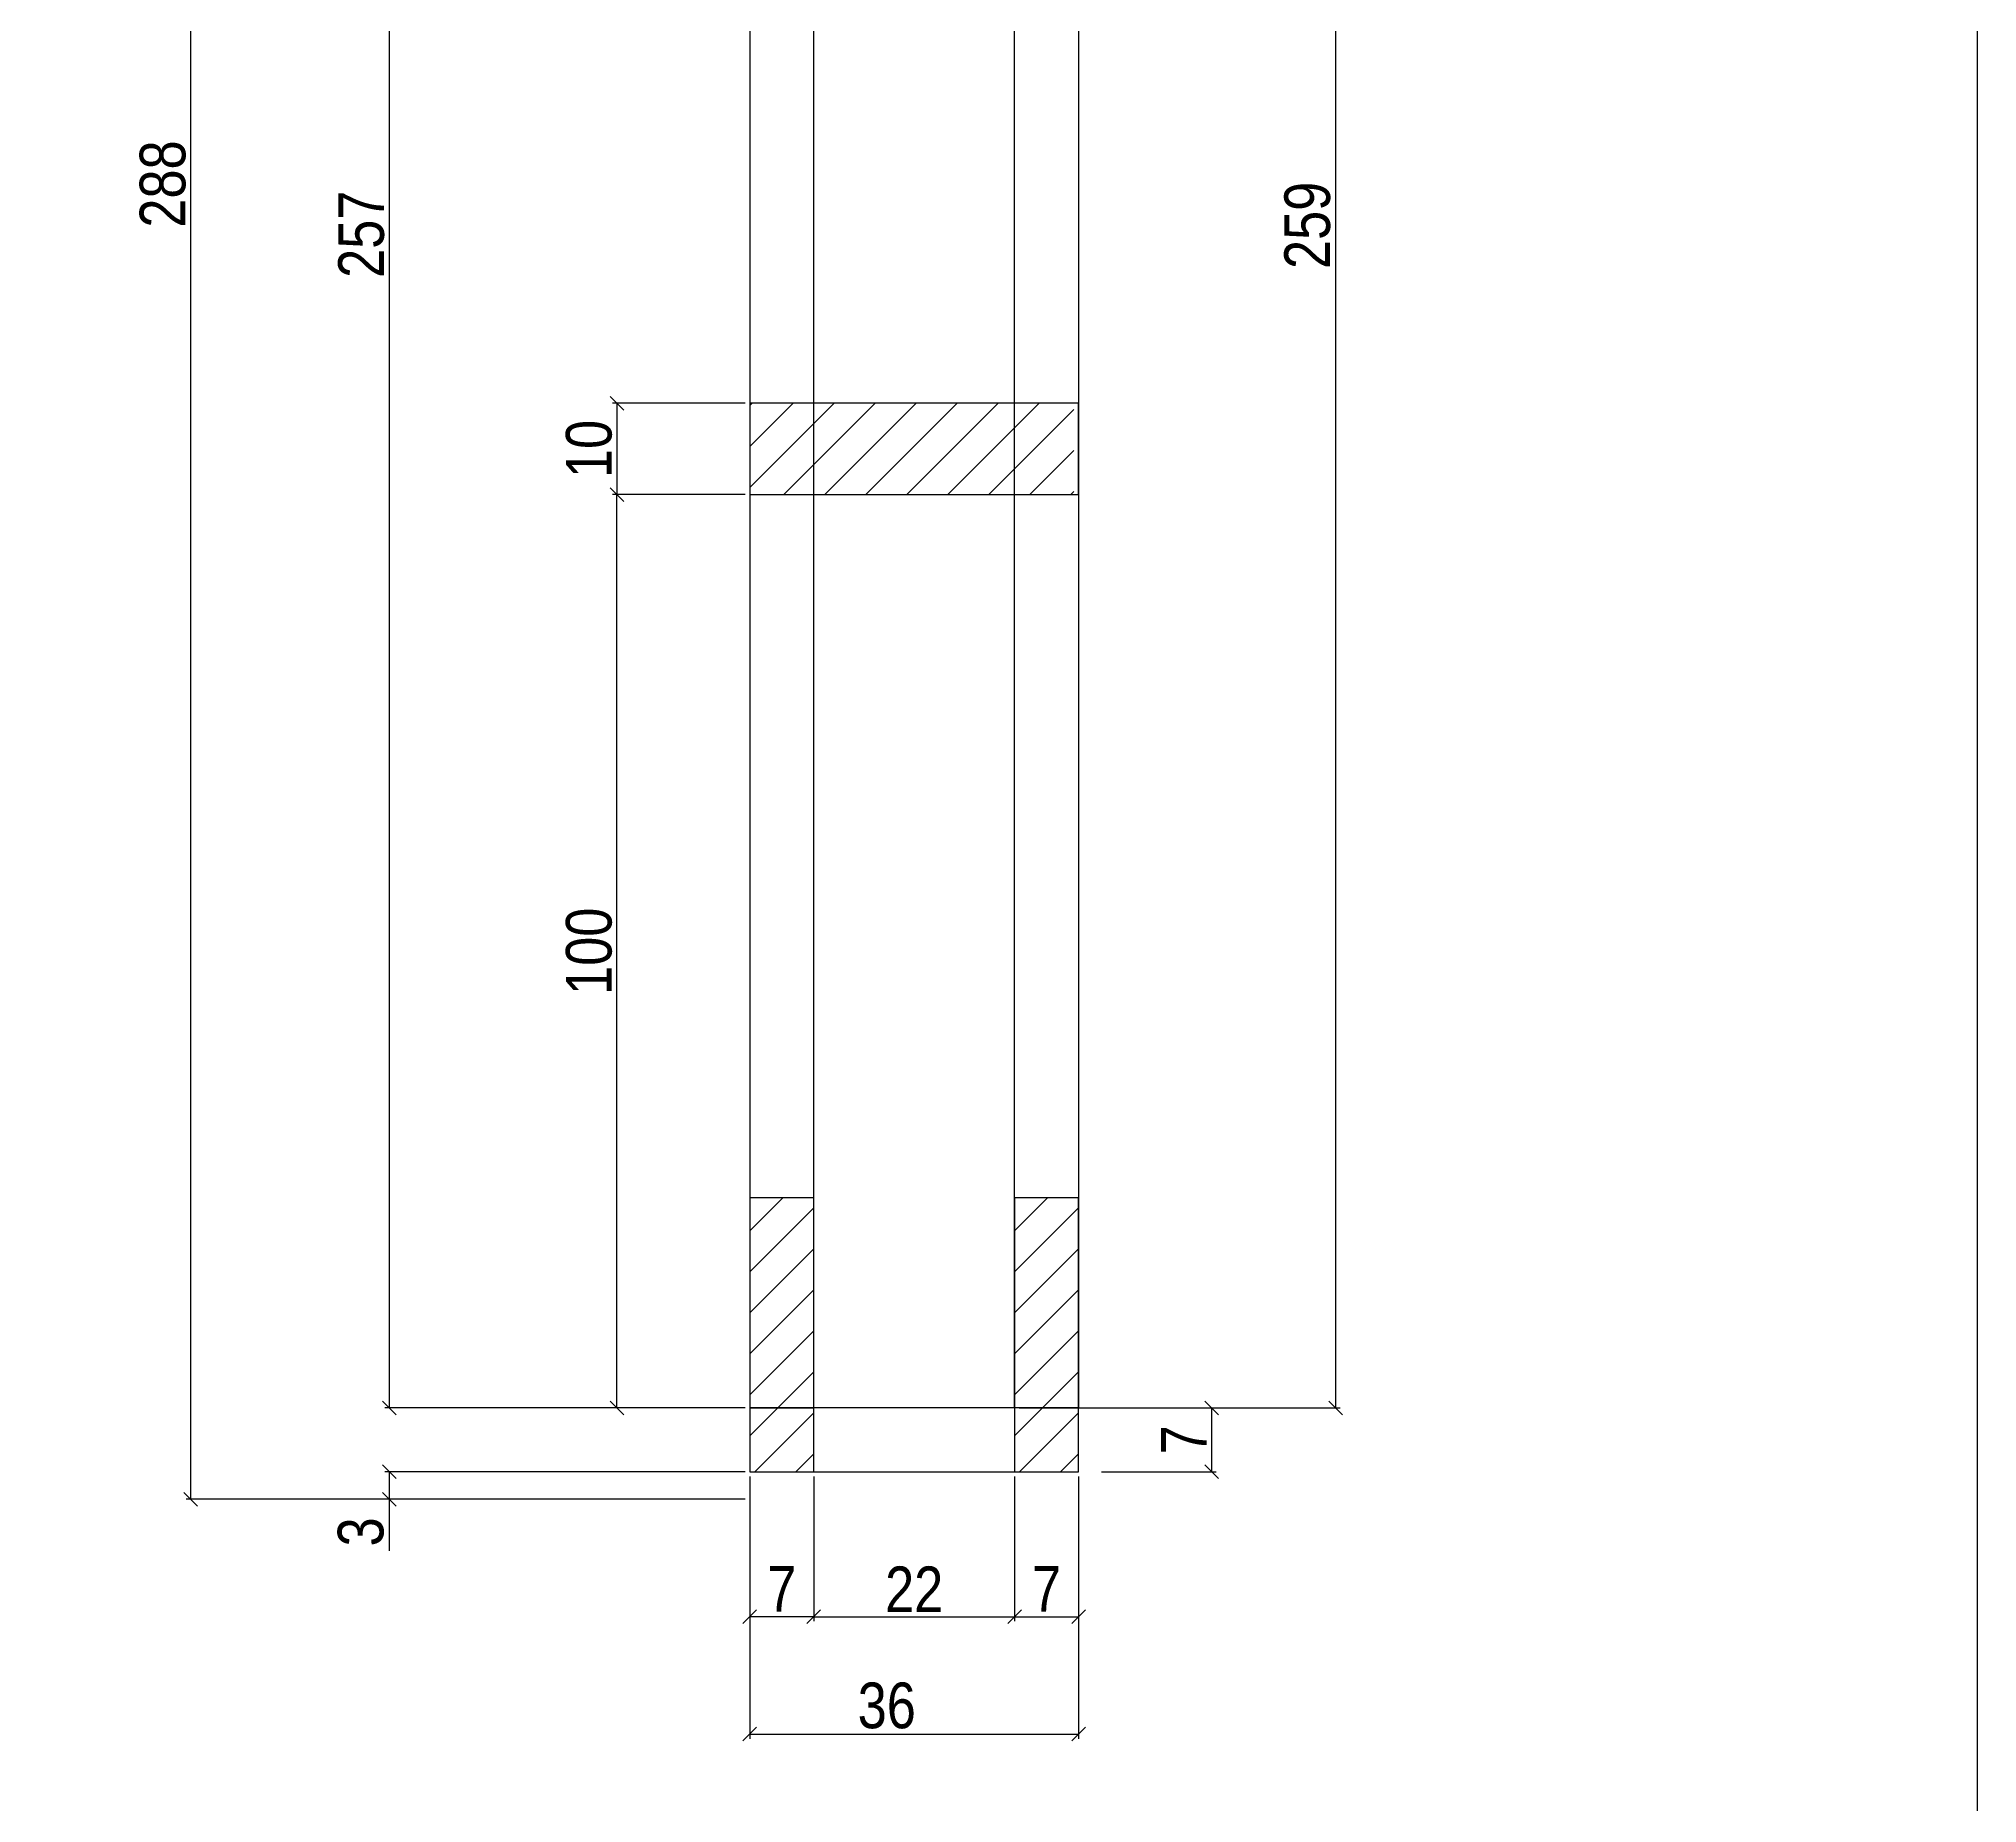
# Model space of a CAD drawing. Extents: x 18655 to 161354, y 153625 to 209880.
# Drawn here: x 21207.7 to 21632.3, y 205587.2 to 205973.6 of the extents above; entities that cross this region are included whole.
import ezdxf

# ---------------------------------------------------------------- set-up
doc = ezdxf.new("R2010")
doc.units = 0
doc.layers.get('0').update_dxf_attribs({"linetype": 'CONTINUOUS'})
doc.layers.get('DEFPOINTS').update_dxf_attribs({"linetype": 'CONTINUOUS'})
for name, color, linetype in [('8', 111, 'CONTINUOUS'), ('COTA', 241, 'CONTINUOUS'), ('detalhes', 4, 'CONTINUOUS'), ('Painéis', 200, 'CONTINUOUS'), ('SARR_7x7', 40, 'CONTINUOUS')]:
    doc.layers.add(name, color=color, linetype=linetype)
doc.styles.add('COTA TECNICA 2X', font='techl___.ttf', dxfattribs={"height": 10})
doc.dimstyles.new('SECAO', dxfattribs={"dimscale": 0.333333, "dimtxt": 5, "dimasz": 9, "dimexe": 3, "dimexo": 3, "dimgap": 3, "dimtad": 1, "dimdec": 1, "dimlfac": 0.5, "dimzin": 12, "dimdsep": 46, "dimtxsty": 'COTA TECNICA 2X', "dimblk1": 'OBLIQUE', "dimblk2": 'OBLIQUE', "dimsah": 1, "dimcen": 0.9, "dimclrd": 4, "dimclre": 4, "dimclrt": 240, "dimadec": 1, "dimazin": 3, "dimtfac": 1, "dimtdec": 1, "dimtmove": 0, "dimatfit": 3, "dimfxl": 1, "dimtolj": 1, "dimtzin": 12, "dimarcsym": 0})

# ---------------------------------------------------------------- blocks, each defined once
blk = doc.blocks.new('_Oblique')
at = {"color": 0, "linetype": 'ByBlock', "lineweight": -2}
blk.add_line((-0.5, -0.5), (0.5, 0.5), dxfattribs=at)
blk = doc.blocks.new('*D4636')
at = {"layer": 'DEFPOINTS', "color": 0, "transparency": 16777216}
for p in [(21363.41, 206187.88), (21284.45, 205673.79), (21363.41, 205673.79)]:
    blk.add_point(p, dxfattribs=at)
at = {"layer": 'detalhes', "color": 4, "lineweight": -2, "transparency": 16777216}
for p, q in [((21362.41, 206187.88), (21283.45, 206187.88)), ((21284.45, 206187.88), (21284.45, 205673.79)), ((21362.41, 205673.79), (21283.45, 205673.79))]:
    blk.add_line(p, q, dxfattribs=at)
at = {"layer": 'detalhes', "color": 4, "lineweight": -2, "transparency": 16777216, "xscale": 3, "yscale": 3, "zscale": 3}
for p, rotation in [((21284.45, 206187.88), 90), ((21284.45, 205673.79), 270)]:
    blk.add_blockref('_Oblique', p, dxfattribs=dict(at, rotation=rotation))
at = {"layer": 'detalhes', "color": 240, "transparency": 16777216, "insert": (21278.34, 205930.84), "char_height": 10, "attachment_point": 5, "rotation": 90, "style": 'COTA TECNICA 2X'}
blk.add_mtext('\\A1;257', dxfattribs=at)
blk = doc.blocks.new('*D4637')
at = {"layer": 'DEFPOINTS', "color": 0, "transparency": 16777216}
for p in [(21363.41, 205659.79), (21435.41, 205659.79), (21435.41, 205602.34)]:
    blk.add_point(p, dxfattribs=at)
at = {"layer": 'detalhes', "color": 4, "lineweight": -2, "transparency": 16777216}
for p, q in [((21363.41, 205658.79), (21363.41, 205601.34)), ((21435.41, 205658.79), (21435.41, 205601.34)), ((21363.41, 205602.34), (21435.41, 205602.34))]:
    blk.add_line(p, q, dxfattribs=at)
at = {"layer": 'detalhes', "color": 4, "lineweight": -2, "transparency": 16777216, "xscale": 3, "yscale": 3, "zscale": 3, "rotation": 180}
blk.add_blockref('_Oblique', (21363.41, 205602.34), dxfattribs=at)
at = {"layer": 'detalhes', "color": 4, "lineweight": -2, "transparency": 16777216, "xscale": 3, "yscale": 3, "zscale": 3}
blk.add_blockref('_Oblique', (21435.41, 205602.34), dxfattribs=at)
at = {"layer": 'detalhes', "color": 240, "transparency": 16777216, "insert": (21393.41, 205608.56), "char_height": 10, "attachment_point": 5, "style": 'COTA TECNICA 2X'}
blk.add_mtext('\\A1;36', dxfattribs=at)
blk = doc.blocks.new('*D4638')
at = {"layer": 'DEFPOINTS', "color": 0, "transparency": 16777216}
for p in [(21377.41, 205659.79), (21421.41, 205659.79), (21421.41, 205628.05)]:
    blk.add_point(p, dxfattribs=at)
at = {"layer": 'detalhes', "color": 4, "lineweight": -2, "transparency": 16777216}
for p, q in [((21377.41, 205658.79), (21377.41, 205627.05)), ((21421.41, 205658.79), (21421.41, 205627.05)), ((21377.41, 205628.05), (21421.41, 205628.05))]:
    blk.add_line(p, q, dxfattribs=at)
at = {"layer": 'detalhes', "color": 4, "lineweight": -2, "transparency": 16777216, "xscale": 3, "yscale": 3, "zscale": 3, "rotation": 180}
blk.add_blockref('_Oblique', (21377.41, 205628.05), dxfattribs=at)
at = {"layer": 'detalhes', "color": 4, "lineweight": -2, "transparency": 16777216, "xscale": 3, "yscale": 3, "zscale": 3}
blk.add_blockref('_Oblique', (21421.41, 205628.05), dxfattribs=at)
at = {"layer": 'detalhes', "color": 240, "transparency": 16777216, "insert": (21399.41, 205634.05), "char_height": 10, "attachment_point": 5, "style": 'COTA TECNICA 2X'}
blk.add_mtext('\\A1;22', dxfattribs=at)
blk = doc.blocks.new('*D4639')
at = {"layer": 'DEFPOINTS', "color": 0, "transparency": 16777216}
for p in [(21421.41, 205628.05), (21435.41, 205628.05), (21435.41, 205628.05)]:
    blk.add_point(p, dxfattribs=at)
at = {"layer": 'detalhes', "color": 4, "lineweight": -2, "transparency": 16777216}
blk.add_line((21421.41, 205628.05), (21435.41, 205628.05), dxfattribs=at)
at = {"layer": 'detalhes', "color": 4, "lineweight": -2, "transparency": 16777216, "xscale": 3, "yscale": 3, "zscale": 3, "rotation": 180}
blk.add_blockref('_Oblique', (21421.41, 205628.05), dxfattribs=at)
at = {"layer": 'detalhes', "color": 4, "lineweight": -2, "transparency": 16777216, "xscale": 3, "yscale": 3, "zscale": 3}
blk.add_blockref('_Oblique', (21435.41, 205628.05), dxfattribs=at)
at = {"layer": 'detalhes', "color": 240, "transparency": 16777216, "insert": (21428.41, 205634.13), "char_height": 10, "attachment_point": 5, "style": 'COTA TECNICA 2X'}
blk.add_mtext('\\A1;7', dxfattribs=at)
blk = doc.blocks.new('*D4640')
at = {"layer": 'DEFPOINTS', "color": 0, "transparency": 16777216}
for p in [(21363.41, 205628.05), (21363.41, 205628.05), (21377.41, 205628.05)]:
    blk.add_point(p, dxfattribs=at)
at = {"layer": 'detalhes', "color": 4, "lineweight": -2, "transparency": 16777216}
blk.add_line((21377.41, 205628.05), (21363.41, 205628.05), dxfattribs=at)
at = {"layer": 'detalhes', "color": 4, "lineweight": -2, "transparency": 16777216, "xscale": 3, "yscale": 3, "zscale": 3, "rotation": 180}
blk.add_blockref('_Oblique', (21363.41, 205628.05), dxfattribs=at)
at = {"layer": 'detalhes', "color": 4, "lineweight": -2, "transparency": 16777216, "xscale": 3, "yscale": 3, "zscale": 3}
blk.add_blockref('_Oblique', (21377.41, 205628.05), dxfattribs=at)
at = {"layer": 'detalhes', "color": 240, "transparency": 16777216, "insert": (21370.41, 205634.13), "char_height": 10, "attachment_point": 5, "style": 'COTA TECNICA 2X'}
blk.add_mtext('\\A1;7', dxfattribs=at)
blk = doc.blocks.new('*D4620')
at = {"layer": 'DEFPOINTS', "color": 0, "transparency": 16777216}
for p in [(21363.41, 205893.81), (21334.31, 205873.81), (21363.41, 205873.81)]:
    blk.add_point(p, dxfattribs=at)
at = {"layer": 'detalhes', "color": 4, "lineweight": -2, "transparency": 16777216}
for p, q in [((21362.41, 205893.81), (21333.31, 205893.81)), ((21334.31, 205893.81), (21334.31, 205873.81)), ((21362.41, 205873.81), (21333.31, 205873.81))]:
    blk.add_line(p, q, dxfattribs=at)
at = {"layer": 'detalhes', "color": 4, "lineweight": -2, "transparency": 16777216, "xscale": 3, "yscale": 3, "zscale": 3}
for p, rotation in [((21334.31, 205893.81), 90), ((21334.31, 205873.81), 270)]:
    blk.add_blockref('_Oblique', p, dxfattribs=dict(at, rotation=rotation))
at = {"layer": 'detalhes', "color": 240, "transparency": 16777216, "insert": (21328.2, 205883.81), "char_height": 10, "attachment_point": 5, "rotation": 90, "style": 'COTA TECNICA 2X'}
blk.add_mtext('\\A1;10', dxfattribs=at)
blk = doc.blocks.new('*D4623')
at = {"layer": 'DEFPOINTS', "color": 0, "transparency": 16777216}
for p in [(21302.93, 206229.89), (21240.94, 205653.79), (21363.41, 205653.79)]:
    blk.add_point(p, dxfattribs=at)
at = {"layer": 'detalhes', "color": 4, "lineweight": -2, "transparency": 16777216}
for p, q in [((21301.93, 206229.89), (21239.94, 206229.89)), ((21240.94, 206229.89), (21240.94, 205653.79)), ((21362.41, 205653.79), (21239.94, 205653.79))]:
    blk.add_line(p, q, dxfattribs=at)
at = {"layer": 'detalhes', "color": 4, "lineweight": -2, "transparency": 16777216, "xscale": 3, "yscale": 3, "zscale": 3}
for p, rotation in [((21240.94, 206229.89), 90), ((21240.94, 205653.79), 270)]:
    blk.add_blockref('_Oblique', p, dxfattribs=dict(at, rotation=rotation))
at = {"layer": 'detalhes', "color": 240, "transparency": 16777216, "insert": (21234.85, 205941.84), "char_height": 10, "attachment_point": 5, "rotation": 90, "style": 'COTA TECNICA 2X'}
blk.add_mtext('\\A1;288', dxfattribs=at)
blk = doc.blocks.new('*D4624')
at = {"layer": 'DEFPOINTS', "color": 0, "transparency": 16777216}
for p in [(21363.41, 205659.79), (21284.45, 205653.79), (21363.41, 205653.79)]:
    blk.add_point(p, dxfattribs=at)
at = {"layer": 'detalhes', "color": 4, "lineweight": -2, "transparency": 16777216}
for p, q in [((21362.41, 205659.79), (21283.45, 205659.79)), ((21284.45, 205659.79), (21284.45, 205653.79)), ((21362.41, 205653.79), (21283.45, 205653.79)), ((21284.45, 205653.79), (21284.45, 205642.46))]:
    blk.add_line(p, q, dxfattribs=at)
at = {"layer": 'detalhes', "color": 4, "lineweight": -2, "transparency": 16777216, "xscale": 3, "yscale": 3, "zscale": 3}
for p, rotation in [((21284.45, 205659.79), 90), ((21284.45, 205653.79), 270)]:
    blk.add_blockref('_Oblique', p, dxfattribs=dict(at, rotation=rotation))
at = {"layer": 'detalhes', "color": 240, "transparency": 16777216, "insert": (21278.23, 205646.63), "char_height": 10, "attachment_point": 5, "rotation": 90, "style": 'COTA TECNICA 2X'}
blk.add_mtext('\\A1;3', dxfattribs=at)
blk = doc.blocks.new('*D4627')
at = {"layer": 'DEFPOINTS', "color": 0, "transparency": 16777216}
for p in [(21334.31, 205873.81), (21363.41, 205873.81), (21362.41, 205673.79)]:
    blk.add_point(p, dxfattribs=at)
at = {"layer": 'detalhes', "color": 4, "lineweight": -2, "transparency": 16777216}
for p, q in [((21362.41, 205873.81), (21333.31, 205873.81)), ((21334.31, 205673.79), (21334.31, 205873.81)), ((21361.41, 205673.79), (21333.31, 205673.79))]:
    blk.add_line(p, q, dxfattribs=at)
at = {"layer": 'detalhes', "color": 4, "lineweight": -2, "transparency": 16777216, "xscale": 3, "yscale": 3, "zscale": 3}
for p, rotation in [((21334.31, 205873.81), 90), ((21334.31, 205673.79), 270)]:
    blk.add_blockref('_Oblique', p, dxfattribs=dict(at, rotation=rotation))
at = {"layer": 'detalhes', "color": 240, "transparency": 16777216, "insert": (21328.2, 205773.8), "char_height": 10, "attachment_point": 5, "rotation": 90, "style": 'COTA TECNICA 2X'}
blk.add_mtext('\\A1;100', dxfattribs=at)
blk = doc.blocks.new('*D4630')
at = {"layer": 'DEFPOINTS', "color": 0, "transparency": 16777216}
for p in [(21436.41, 206191.76), (21436.41, 205673.79), (21491.7, 205673.79)]:
    blk.add_point(p, dxfattribs=at)
at = {"layer": 'detalhes', "color": 4, "lineweight": -2, "transparency": 16777216}
for p, q in [((21437.41, 206191.76), (21492.7, 206191.76)), ((21491.7, 206191.76), (21491.7, 205673.79)), ((21437.41, 205673.79), (21492.7, 205673.79))]:
    blk.add_line(p, q, dxfattribs=at)
at = {"layer": 'detalhes', "color": 4, "lineweight": -2, "transparency": 16777216, "xscale": 3, "yscale": 3, "zscale": 3}
for p, rotation in [((21491.7, 206191.76), 90), ((21491.7, 205673.79), 270)]:
    blk.add_blockref('_Oblique', p, dxfattribs=dict(at, rotation=rotation))
at = {"layer": 'detalhes', "color": 240, "transparency": 16777216, "insert": (21485.56, 205932.78), "char_height": 10, "attachment_point": 5, "rotation": 90, "style": 'COTA TECNICA 2X'}
blk.add_mtext('\\A1;259', dxfattribs=at)
blk = doc.blocks.new('*D4631')
at = {"layer": 'DEFPOINTS', "color": 0, "transparency": 16777216}
for p in [(21421.41, 205673.79), (21439.46, 205659.79), (21464.55, 205659.79)]:
    blk.add_point(p, dxfattribs=at)
at = {"layer": 'detalhes', "color": 4, "lineweight": -2, "transparency": 16777216}
for p, q in [((21422.41, 205673.79), (21465.55, 205673.79)), ((21464.55, 205673.79), (21464.55, 205659.79)), ((21440.46, 205659.79), (21465.55, 205659.79))]:
    blk.add_line(p, q, dxfattribs=at)
at = {"layer": 'detalhes', "color": 4, "lineweight": -2, "transparency": 16777216, "xscale": 3, "yscale": 3, "zscale": 3}
for p, rotation in [((21464.55, 205673.79), 90), ((21464.55, 205659.79), 270)]:
    blk.add_blockref('_Oblique', p, dxfattribs=dict(at, rotation=rotation))
at = {"layer": 'detalhes', "color": 240, "transparency": 16777216, "insert": (21458.48, 205666.79), "char_height": 10, "attachment_point": 5, "rotation": 90, "style": 'COTA TECNICA 2X'}
blk.add_mtext('\\A1;7', dxfattribs=at)

msp = doc.modelspace()

# ---------------------------------------------------------------- hatches: boundary and pattern name
at = {"layer": 'COTA'}
h = msp.add_hatch(dxfattribs=at)
h.set_pattern_fill('ANSI31', color=256, scale=2, style=0)
h.set_pattern_definition([(45, (-4774.1973, 8601.0175), (-4.49012806, 4.49012806), [])])
h.paths.add_polyline_path([(21434.41, 205893.81), (21363.41, 205893.81), (21363.41, 205873.81), (21434.41, 205873.81)])
h = msp.add_hatch(dxfattribs=at)
h.set_pattern_fill('ANSI31', color=256, scale=2, style=0)
h.set_pattern_definition([(45, (1519.188, 199850.6025), (-4.490128, 4.490128), [])])
h.paths.add_polyline_path([(21363.41, 205659.79), (21377.41, 205659.79), (21377.41, 205719.79), (21363.41, 205719.79)])
h = msp.add_hatch(dxfattribs=at)
h.set_pattern_fill('ANSI31', color=256, scale=2, style=0)
h.set_pattern_definition([(45, (1577.188, 199850.6025), (-4.490128, 4.490128), [])])
h.paths.add_polyline_path([(21421.41, 205659.79), (21435.41, 205659.79), (21435.41, 205719.79), (21421.41, 205719.79)])

# ---------------------------------------------------------------- linework, layer by layer
at = {"linetype": 'Continuous'}
msp.add_lwpolyline([(21385.41, 205659.79), (21435.41, 205659.79), (21435.41, 205673.79), (21363.41, 205673.79), (21363.41, 205659.79), (21385.41, 205659.79)], dxfattribs=at)
at = {"layer": '8', "color": 5, "linetype": 'Continuous'}
msp.add_lwpolyline([(21632.25, 205441.09), (21035.44, 205441.09), (21035.44, 206405.88), (21632.25, 206405.88)], close=True, dxfattribs=at)
at = {"layer": 'Painéis'}
msp.add_lwpolyline([(21363.41, 205873.81), (21435.41, 205873.81), (21435.41, 205893.81), (21363.41, 205893.81), (21363.41, 205873.81)], dxfattribs=at)
for points in [[(21363.41, 205659.79), (21377.41, 205659.79), (21377.41, 205719.79), (21363.41, 205719.79)], [(21421.41, 205659.79), (21435.41, 205659.79), (21435.41, 205719.79), (21421.41, 205719.79)]]:
    msp.add_lwpolyline(points, close=True, dxfattribs=at)
at = {"layer": 'SARR_7x7', "linetype": 'Continuous'}
for points in [[(21435.41, 205673.79), (21421.41, 205673.79), (21421.41, 206191.76), (21435.41, 206191.76)], [(21363.41, 205673.79), (21377.41, 205673.79), (21377.41, 206187.98), (21363.41, 206187.98)]]:
    msp.add_lwpolyline(points, close=True, dxfattribs=at)

# ---------------------------------------------------------------- dimensions: what is measured, and where the dimension line sits
at = {"layer": 'detalhes', "color": 3}
for base, p1, p2, picture, middle in [((21240.9429, 205653.7931), (21302.925, 206229.8863), (21363.4063, 205653.7931), '*D4623', (21234.8479, 205941.8397)), ((21491.7, 205673.79), (21436.41, 206191.76), (21436.41, 205673.79), '*D4630', (21485.56, 205932.78)), ((21284.45, 205673.79), (21363.41, 206187.88), (21363.41, 205673.79), '*D4636', (21278.34, 205930.84)), ((21334.31, 205873.81), (21363.41, 205893.81), (21363.41, 205873.81), '*D4620', (21328.2, 205883.81)), ((21334.31, 205873.81), (21362.41, 205673.79), (21363.41, 205873.81), '*D4627', (21328.2, 205773.8)), ((21464.55, 205659.79), (21421.41, 205673.79), (21439.46, 205659.79), '*D4631', (21458.48, 205666.79)), ((21284.45, 205653.79), (21363.41, 205659.79), (21363.41, 205653.79), '*D4624', (21278.23, 205646.63))]:
    dim = msp.add_linear_dim(base=base, p1=p1, p2=p2, angle=90, dimstyle='SECAO', dxfattribs=at)
    dim.commit()
    dim.dimension.update_dxf_attribs({"geometry": picture, "text_midpoint": middle})
for base, p1, p2, picture, middle in [((21435.41, 205602.34), (21363.41, 205659.79), (21435.41, 205659.79), '*D4637', (21393.41, 205602.34)), ((21421.41, 205628.05), (21377.41, 205659.79), (21421.41, 205659.79), '*D4638', (21399.41, 205628.05)), ((21435.41, 205628.05), (21421.41, 205628.05), (21435.41, 205628.05), '*D4639', (21428.41, 205628.05))]:
    dim = msp.add_linear_dim(base=base, p1=p1, p2=p2, dimstyle='SECAO', dxfattribs=at)
    dim.commit()
    dim.dimension.update_dxf_attribs({"geometry": picture, "text_midpoint": middle, "dimtype": 160})
dim = msp.add_linear_dim(base=(21363.41, 205628.05), p1=(21377.41, 205628.05), p2=(21363.41, 205628.05), dimstyle='SECAO', dxfattribs=at)
dim.commit()
dim.dimension.update_dxf_attribs({"geometry": '*D4640', "text_midpoint": (21370.41, 205634.13)})

doc.saveas('drawing.dxf')
